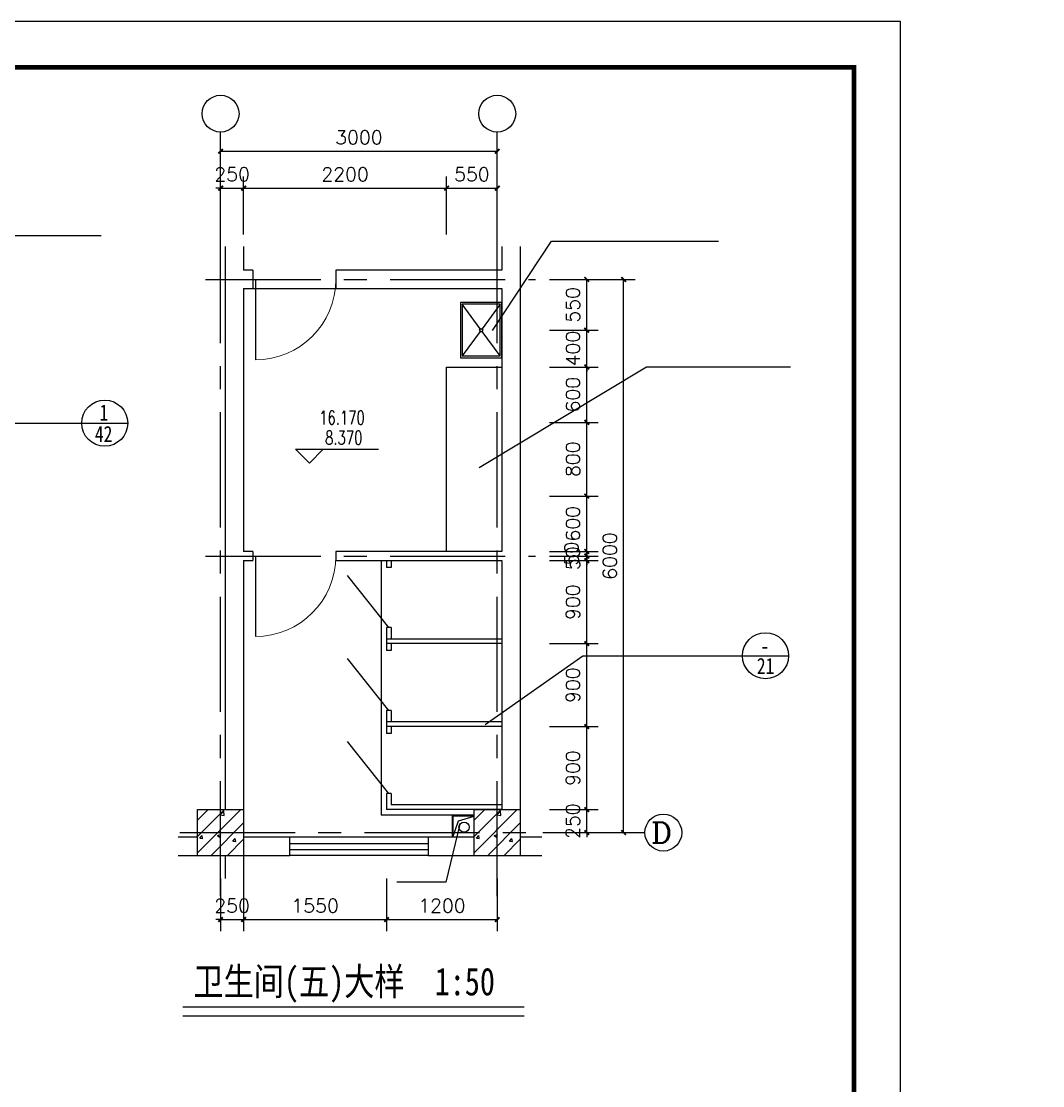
# Model space of a CAD drawing. Extents: x -4968480 to 5598971, y -5343220 to -29066.
# Drawn here: x 331833 to 342909, y -58011 to -46466 of the extents above; entities that cross this region are included whole.
import ezdxf
from ezdxf.enums import TextEntityAlignment as Align

# ---------------------------------------------------------------- set-up
doc = ezdxf.new("R2010")
doc.units = 0
doc.header["$LTSCALE"] = 1000
doc.header["$MEASUREMENT"] = 0
doc.linetypes.add('CENTER', pattern=[2, 1.25, -0.25, 0.25, -0.25])
doc.layers.get('0').update_dxf_attribs({"linetype": 'CONTINUOUS'})
for name, color, linetype in [('AXIS', 3, 'CONTINUOUS'), ('AXIS_TEXT', 7, 'CONTINUOUS'), ('DOTE', 1, 'CENTER'), ('PUB_DIM', 3, 'CONTINUOUS'), ('PUB_TEXT', 7, 'CONTINUOUS'), ('WALL', 2, 'CONTINUOUS')]:
    doc.layers.add(name, color=color, linetype=linetype)
doc.styles.add('-宋体', font='', dxfattribs={"width": 0.8})
doc.styles.add('_TCH_AXIS', font='COMPLEX', dxfattribs={"bigfont": 'GBCBIG'})
doc.styles.add('_TCH_DIM', font='SIMPLEX', dxfattribs={"bigfont": 'GBCBIG'})
doc.styles.get('-宋体').set_extended_font_data('SimSun')

# ---------------------------------------------------------------- blocks, each defined once
blk = doc.blocks.new('_ArchTick')
at = {"color": 0, "linetype": 'ByBlock', "const_width": 0.4}
blk.add_lwpolyline([(-0.5, -0.5), (0.5, 0.5)], dxfattribs=at)

msp = doc.modelspace()

# ---------------------------------------------------------------- linework, layer by layer
for p, q in [((330916.8, -48791.3, -24317.3), (332699.4, -48791.3, -24317.3)), ((336941.1, -49821.1, 150767.6), (337581.4, -48852.7, 150767.6)), ((337581.4, -48852.7, 150767.6), (339393.8, -48852.7, 150767.6)), ((334371, -49266.2, 90681.8), (334371, -50139.2, 90681.8)), ((334343.9, -49366.2, 32320.1), (335243.9, -49366.2, 32320.1)), ((336808.8, -49802.2, 150767.6), (336614, -49536, 150767.6)), ((337024, -49536, 150767.6), (336829.1, -49802.2, 150767.6)), ((336808.8, -49829.8, 150767.6), (336614, -50096, 150767.6)), ((337024, -50096, 150767.6), (336829.1, -49829.8, 150767.6)), ((336444, -50216.1, 92405.9), (337044, -50216.1, 92405.9)), ((336444, -52216.1, 92405.9), (336444, -50216.1, 92405.9)), ((336798.1, -51306.8, 150767.6), (338611.3, -50212.7, 150767.6)), ((338611.3, -50212.7, 150767.6), (340175.6, -50212.7, 150767.6)), ((331280.2, -50824.7, -24317.3), (332987.6, -50824.7, -24317.3)), ((334371, -52266, 150767.6), (334371, -53139, 150767.6)), ((335734, -52316.2, 150767.6), (335734, -55076.1, 150767.6)), ((335794, -52316.2, 150767.6), (335794, -52390.8, 150767.6)), ((335844, -52390.8, 150767.6), (335794, -52390.8, 150767.6)), ((335844, -52316.2, 150767.6), (335844, -52390.8, 150767.6)), ((335819, -53040.8, 150767.6), (335371.9, -52478.8, 150767.6)), ((335844, -53040.8, 150767.6), (335794, -53040.8, 150767.6)), ((335794, -53040.8, 150767.6), (335794, -53290.8, 150767.6)), ((335844, -53040.8, 150767.6), (335844, -53166.3, 150767.6)), ((337044, -53166.3, 150767.6), (335794, -53166.3, 150767.6)), ((337044, -53216.3, 150767.6), (335794, -53216.3, 150767.6)), ((335844, -53216.3, 150767.6), (335844, -53290.8, 150767.6)), ((335844, -53290.8, 150767.6), (335794, -53290.8, 150767.6)), ((335819, -53940.8, 150767.6), (335371.9, -53378.8, 150767.6)), ((336861.7, -54093.3, 150767.6), (337923, -53347.7, 150767.6)), ((337923, -53347.7, 150767.6), (340152.9, -53347.7, 150767.6)), ((335794, -53940.8, 150767.6), (335794, -54190.9, 150767.6)), ((335844, -53940.8, 150767.6), (335794, -53940.8, 150767.6)), ((335844, -53940.8, 150767.6), (335844, -54066.3, 150767.6)), ((337044, -54066.3, 150767.6), (335794, -54066.3, 150767.6)), ((337044, -54116.3, 150767.6), (335794, -54116.3, 150767.6)), ((335844, -54116.3, 150767.6), (335844, -54190.9, 150767.6)), ((335844, -54190.9, 150767.6), (335794, -54190.9, 150767.6)), ((335819, -54840.9, 150767.6), (335371.9, -54278.8, 150767.6)), ((335794, -54840.9, 150767.6), (335794, -55016.3, 150767.6)), ((335844, -54840.9, 150767.6), (335794, -54840.9, 150767.6)), ((335844, -54840.9, 150767.6), (335844, -54966.3, 150767.6)), ((337044, -55016.3, 150767.6), (335794, -55016.3, 150767.6)), ((337044, -54966.3, 150767.6), (335844, -54966.3, 150767.6)), ((336744, -55076.1, 92405.9), (335734, -55076.1, 150767.6)), ((336587.8, -55176.1, 92405.9), (336438, -55805.3, 92405.9)), ((336744, -55076.1, 92405.9), (336504, -55076.1, 92405.9)), ((336504, -55076.1, 92405.9), (336504, -55316.1, 92405.9)), ((336744, -55086.1, 92405.9), (336514, -55086.1, 92405.9)), ((336514, -55086.1, 92405.9), (336514, -55316.1, 92405.9)), ((336514, -55316.1, 92405.9), (336573.8, -55138.4, 92405.9)), ((336573.8, -55138.4, 92405.9), (336744, -55086.1, 92405.9)), ((336244, -55316.1, 92405.9), (334744, -55316.1, 92405.9)), ((334744, -55382.7, 92405.9), (336244, -55382.7, 92405.9)), ((334744, -55449.4, 92405.9), (336244, -55449.4, 92405.9)), ((336244, -55516.1, 92405.9), (334744, -55516.1, 92405.9)), ((336438, -55805.3, 92405.9), (335906, -55805.3, 92405.9)), ((333583.3, -57154.3, -82679), (337285.2, -57154.3, -82679)), ((333583.3, -57254.3, -82679), (337285.2, -57254.3, -82679))]:
    msp.add_line(p, q)
at = {"color": 8}
for p, q in [((333744, -55130.4, 92405.9), (333858.1, -55016.2, 92405.9)), ((333744, -55307.1, 92405.9), (334034.9, -55016.2, 92405.9)), ((333744, -55483.9, 92405.9), (334211.7, -55016.2, 92405.9)), ((333964.2, -55027.3, 92405.9), (333964.2, -55027.3, 92405.9)), ((333988.7, -55073.1, 92405.9), (334027.6, -55032.5, 92405.9)), ((334033.1, -55080.2, 92405.9), (334027.6, -55032.7, 92405.9)), ((334114.8, -55032, 92405.9), (334114.8, -55032, 92405.9)), ((336744, -55130.4, 92405.9), (336858.1, -55016.2, 92405.9)), ((336744, -55307.1, 92405.9), (337034.9, -55016.2, 92405.9)), ((336744, -55483.9, 92405.9), (337211.7, -55016.2, 92405.9)), ((336964.2, -55027.3, 92405.9), (336964.2, -55027.3, 92405.9)), ((336988.7, -55073.1, 92405.9), (337027.6, -55032.5, 92405.9)), ((337033.1, -55080.2, 92405.9), (337027.6, -55032.7, 92405.9)), ((337114.8, -55032, 92405.9), (337114.8, -55032, 92405.9)), ((333799, -55073.5, 92405.9), (333799, -55073.5, 92405.9)), ((333802.3, -55133.3, 92405.9), (333802.3, -55133.3, 92405.9)), ((333888.5, -55516.2, 92405.9), (334244, -55160.7, 92405.9)), ((333988.7, -55073.1, 92405.9), (334033.2, -55080, 92405.9)), ((334059.1, -55098.1, 92405.9), (334059.1, -55098.1, 92405.9)), ((334084.1, -55137.1, 92405.9), (334084.1, -55137.1, 92405.9)), ((336799, -55073.5, 92405.9), (336799, -55073.5, 92405.9)), ((336802.3, -55133.3, 92405.9), (336802.3, -55133.3, 92405.9)), ((336888.5, -55516.2, 92405.9), (337244, -55160.7, 92405.9)), ((336988.7, -55073.1, 92405.9), (337033.2, -55080, 92405.9)), ((337059.1, -55098.1, 92405.9), (337059.1, -55098.1, 92405.9)), ((337084.1, -55137.1, 92405.9), (337084.1, -55137.1, 92405.9)), ((333769.7, -55327.5, 92405.9), (333793.8, -55298.7, 92405.9)), ((333792.5, -55187.1, 92405.9), (333792.5, -55187.1, 92405.9)), ((333799.5, -55330.3, 92405.9), (333793.8, -55299, 92405.9)), ((333796.3, -55299.8, 92405.9), (333796.3, -55299.8, 92405.9)), ((333939, -55193.6, 92405.9), (333939, -55193.6, 92405.9)), ((333961.8, -55298.2, 92405.9), (333996.8, -55284.8, 92405.9)), ((333961.8, -55298.2, 92405.9), (333986.6, -55315, 92405.9)), ((333983.3, -55229.2, 92405.9), (333983.3, -55229.2, 92405.9)), ((333986.6, -55315.3, 92405.9), (333996.7, -55285.1, 92405.9)), ((334053, -55264.6, 92405.9), (334053, -55264.6, 92405.9)), ((334108.4, -55212.7, 92405.9), (334108.4, -55212.7, 92405.9)), ((334205.9, -55204.9, 92405.9), (334205.9, -55204.9, 92405.9)), ((336769.7, -55327.5, 92405.9), (336793.8, -55298.7, 92405.9)), ((336792.5, -55187.1, 92405.9), (336792.5, -55187.1, 92405.9)), ((336799.5, -55330.3, 92405.9), (336793.8, -55299, 92405.9)), ((336796.3, -55299.8, 92405.9), (336796.3, -55299.8, 92405.9)), ((336939, -55193.6, 92405.9), (336939, -55193.6, 92405.9)), ((336961.8, -55298.2, 92405.9), (336996.8, -55284.8, 92405.9)), ((336961.8, -55298.2, 92405.9), (336986.6, -55315, 92405.9)), ((336983.3, -55229.2, 92405.9), (336983.3, -55229.2, 92405.9)), ((336986.6, -55315.3, 92405.9), (336996.7, -55285.1, 92405.9)), ((337053, -55264.6, 92405.9), (337053, -55264.6, 92405.9)), ((337108.4, -55212.7, 92405.9), (337108.4, -55212.7, 92405.9)), ((337205.9, -55204.9, 92405.9), (337205.9, -55204.9, 92405.9)), ((333769.7, -55327.5, 92405.9), (333799.6, -55330.1, 92405.9)), ((333976.9, -55409.9, 92405.9), (333976.9, -55409.9, 92405.9)), ((333983.4, -55362.1, 92405.9), (333983.4, -55362.1, 92405.9)), ((334065.2, -55516.2, 92405.9), (334244, -55337.5, 92405.9)), ((334128.3, -55358.8, 92405.9), (334152.4, -55330.1, 92405.9)), ((334128.3, -55358.8, 92405.9), (334158.2, -55361.5, 92405.9)), ((334158.2, -55361.7, 92405.9), (334152.4, -55330.4, 92405.9)), ((334166.3, -55385, 92405.9), (334166.3, -55385, 92405.9)), ((336769.7, -55327.5, 92405.9), (336799.6, -55330.1, 92405.9)), ((336976.9, -55409.9, 92405.9), (336976.9, -55409.9, 92405.9)), ((336983.4, -55362.1, 92405.9), (336983.4, -55362.1, 92405.9)), ((337065.2, -55516.2, 92405.9), (337244, -55337.5, 92405.9)), ((337128.3, -55358.8, 92405.9), (337152.4, -55330.1, 92405.9)), ((337128.3, -55358.8, 92405.9), (337158.2, -55361.5, 92405.9)), ((337158.2, -55361.7, 92405.9), (337152.4, -55330.4, 92405.9)), ((337166.3, -55385, 92405.9), (337166.3, -55385, 92405.9)), ((333790.2, -55466.2, 92405.9), (333790.2, -55466.2, 92405.9)), ((333841.7, -55449.1, 92405.9), (333841.7, -55449.1, 92405.9)), ((333851.7, -55426.4, 92405.9), (333851.7, -55426.4, 92405.9)), ((334046.9, -55431, 92405.9), (334046.9, -55431, 92405.9)), ((334108.6, -55460.4, 92405.9), (334108.6, -55460.4, 92405.9)), ((334242, -55516.2, 92405.9), (334244, -55514.2, 92405.9)), ((336790.2, -55466.2, 92405.9), (336790.2, -55466.2, 92405.9)), ((336841.7, -55449.1, 92405.9), (336841.7, -55449.1, 92405.9)), ((336851.7, -55426.4, 92405.9), (336851.7, -55426.4, 92405.9)), ((337046.9, -55431, 92405.9), (337046.9, -55431, 92405.9)), ((337108.6, -55460.4, 92405.9), (337108.6, -55460.4, 92405.9)), ((337242, -55516.2, 92405.9), (337244, -55514.2, 92405.9))]:
    msp.add_line(p, q, dxfattribs=at)
for points, elevation in [([(311661.7, -67466.1), (311661.7, -46466.1), (341361.7, -46466.1), (341361.7, -67466.1)], -24317.3), ([(337044, -50116), (337044, -49516), (336594, -49516), (336594, -50116)], 150767.6), ([(337024, -50096), (337024, -49536), (336614, -49536), (336614, -50096)], 150767.6)]:
    msp.add_lwpolyline(points, close=True, dxfattribs=dict(elevation=elevation))
at = {"const_width": 50, "elevation": -24317.3}
msp.add_lwpolyline([(312911.7, -66966.1), (340861.7, -66966.1), (340861.7, -46966.1), (312911.7, -46966.1)], close=True, dxfattribs=at)
for centre, radius in [((336819, -49816, 150767.6), 17.1), ((332737.6, -50824.7, -24317.3), 250), ((339902.9, -53347.7, 150767.6), 250), ((336634, -55206.1, 92405.9), 55)]:
    msp.add_circle(centre, radius)
at = {"lineweight": 13}
for centre in [(334371, -49266.2, 90681.8), (334371, -52266, 150767.6)]:
    msp.add_arc(centre, 873, 270, 0, dxfattribs=at)
at = {"layer": 'AXIS'}
for p, q in [((333994, -48514.3, -24317.3), (333994, -47668.1, -24317.3)), ((336994, -48514.3, -24317.3), (336994, -47668.1, -24317.3)), ((337488.3, -55266.2, -24317.3), (338594.9, -55266.2, -24317.3))]:
    msp.add_line(p, q, dxfattribs=at)
for centre in [(333994, -47468.1, -24317.3), (336994, -47468.1, -24317.3), (338794.9, -55266.2, -24317.3)]:
    msp.add_circle(centre, 200, dxfattribs=at)
at = {"layer": 'DOTE'}
for p, q in [((333994, -55957, -24317.3), (333994, -48666.2, -24317.3)), ((336994, -55957, -24317.3), (336994, -48666.2, -24317.3)), ((333831.4, -49266.2, -21446.6), (337409.6, -49266.2, 34044.3)), ((333831.4, -52266.2, -23017.5), (337409.6, -52266.2, 34044.3)), ((333553.1, -55266.2, -24317.3), (337478.5, -55266.2, 34044.3))]:
    msp.add_line(p, q, dxfattribs=at)
at = {"layer": 'PUB_DIM'}
for p, q in [((333994, -48612.8, -24317.3), (333994, -47750.5, -24317.3)), ((336994, -48612.8, -24317.3), (336994, -47750.5, -24317.3)), ((333994, -47875.5, -24317.3), (336994, -47875.5, -24317.3)), ((333994, -48778.8, -24317.3), (333994, -48150.7, -24317.3)), ((334244, -48778.8, -24317.3), (334244, -48150.7, -24317.3)), ((334244, -48778.8, -24317.3), (334244, -48150.7, -24317.3)), ((336444, -48778.8, -24317.3), (336444, -48150.7, -24317.3)), ((336444, -48778.8, -24317.3), (336444, -48150.7, -24317.3)), ((336994, -48778.8, -24317.3), (336994, -48150.7, -24317.3)), ((333994, -48275.7, -24317.3), (333944, -48275.7, -24317.3)), ((333994, -48275.7, -24317.3), (334244, -48275.7, -24317.3)), ((334244, -48275.7, -24317.3), (334294, -48275.7, -24317.3)), ((334244, -48275.7, -24317.3), (336444, -48275.7, -24317.3)), ((336444, -48275.7, -24317.3), (336994, -48275.7, -24317.3)), ((337559.6, -49266.2, 150767.6), (338089.5, -49266.2, 150767.6)), ((337628.5, -49266.2, 150767.6), (338489.4, -49266.2, 150767.6)), ((337964.5, -49816, 150767.6), (337964.5, -49266.2, 150767.6)), ((338364.4, -55266.2, 150767.6), (338364.4, -49266.2, 150767.6)), ((337559.6, -49816, 150767.6), (338089.5, -49816, 150767.6)), ((337559.6, -49816, 150767.6), (338089.5, -49816, 150767.6)), ((337964.5, -49816, 150767.6), (337964.5, -49766, 150767.6)), ((337964.5, -50216.1, 150767.6), (337964.5, -49816, 150767.6)), ((337559.6, -50216.1, 150767.6), (338089.5, -50216.1, 150767.6)), ((337559.6, -50216.1, 150767.6), (338089.5, -50216.1, 150767.6)), ((337964.5, -50216.1, 150767.6), (337964.5, -50266.1, 150767.6)), ((337964.5, -50816.1, 150767.6), (337964.5, -50216.1, 150767.6)), ((337559.6, -50816.1, 150767.6), (338089.5, -50816.1, 150767.6)), ((337559.6, -50816.1, 150767.6), (338089.5, -50816.1, 150767.6)), ((337964.5, -51616.1, 150767.6), (337964.5, -50816.1, 150767.6)), ((334956.9, -51257.5, 68088.6), (334806.9, -51107.5, 68088.6)), ((334806.9, -51107.5, 68088.6), (335706.9, -51107.5, 68088.6)), ((334956.9, -51257.5, 68088.6), (335106.9, -51107.5, 68088.6)), ((337559.6, -51616.1, 150767.6), (338089.5, -51616.1, 150767.6)), ((337559.6, -51616.1, 150767.6), (338089.5, -51616.1, 150767.6)), ((337964.5, -52216.2, 150767.6), (337964.5, -51616.1, 150767.6)), ((337964.5, -52216.2, 150767.6), (337964.5, -52166.2, 150767.6)), ((337559.6, -52216.2, 150767.6), (338089.5, -52216.2, 150767.6)), ((337559.6, -52216.2, 150767.6), (338089.5, -52216.2, 150767.6)), ((337559.6, -52266.2, 150767.6), (338089.5, -52266.2, 150767.6)), ((337559.6, -52266.2, 150767.6), (338089.5, -52266.2, 150767.6)), ((337964.5, -52216.2, 150767.6), (337964.5, -52266.2, 150767.6)), ((337964.5, -52266.2, 150767.6), (337964.5, -52216.2, 150767.6)), ((337964.5, -52266.2, 150767.6), (337964.5, -52316.2, 150767.6)), ((337964.5, -52316.2, 150767.6), (337964.5, -52266.2, 150767.6)), ((337559.6, -52316.2, 150767.6), (338089.5, -52316.2, 150767.6)), ((337559.6, -52316.2, 150767.6), (338089.5, -52316.2, 150767.6)), ((337964.5, -53216.3, 150767.6), (337964.5, -52316.2, 150767.6)), ((337964.5, -52316.2, 150767.6), (337964.5, -52366.2, 150767.6)), ((337559.6, -53216.3, 150767.6), (338089.5, -53216.3, 150767.6)), ((337559.6, -53216.3, 150767.6), (338089.5, -53216.3, 150767.6)), ((337964.5, -54116.3, 150767.6), (337964.5, -53216.3, 150767.6)), ((337559.6, -54116.3, 150767.6), (338089.5, -54116.3, 150767.6)), ((337559.6, -54116.3, 150767.6), (338089.5, -54116.3, 150767.6)), ((337964.5, -55016.3, 150767.6), (337964.5, -54116.3, 150767.6)), ((337559.6, -55016.3, 267490.8), (338089.5, -55016.3, 267490.8)), ((337559.6, -55016.3, 150767.6), (338089.5, -55016.3, 150767.6)), ((337964.5, -55016.3, 267490.8), (337964.5, -54966.3, 267490.8)), ((337964.5, -55266.2, 267490.8), (337964.5, -55016.3, 267490.8)), ((337559.6, -55266.2, 267490.8), (338089.5, -55266.2, 267490.8)), ((337628.5, -55266.2, 150767.6), (338489.4, -55266.2, 150767.6)), ((337964.5, -55266.2, 267490.8), (337964.5, -55316.2, 267490.8)), ((333994, -55765.2, -24317.3), (333994, -56334.1, -24317.3)), ((334244, -55765.2, -24317.3), (334244, -56334.1, -24317.3)), ((334244, -55765.2, -24317.3), (334244, -56334.1, -24317.3)), ((335794, -55765.2, -24317.3), (335794, -56334.1, -24317.3)), ((335794, -55765.2, -24317.3), (335794, -56334.1, -24317.3)), ((336994, -55765.2, -24317.3), (336994, -56334.1, -24317.3)), ((333994, -56209.1, -24317.3), (333944, -56209.1, -24317.3)), ((333994, -56209.1, -24317.3), (334244, -56209.1, -24317.3)), ((334244, -56209.1, -24317.3), (335794, -56209.1, -24317.3)), ((334244, -56209.1, -24317.3), (334294, -56209.1, -24317.3)), ((335794, -56209.1, -24317.3), (336994, -56209.1, -24317.3))]:
    msp.add_line(p, q, dxfattribs=at)
at = {"layer": 'WALL'}
for p, q in [((334044, -48908.3, 92405.9), (334044, -49266.2, 92405.9)), ((334244, -48908.3, 92405.9), (334244, -49166.2, 92405.9)), ((337044, -48908.3, 92405.9), (337044, -49166.2, 92405.9)), ((337244, -48908.3, 92405.9), (337244, -49266.2, 92405.9)), ((334343.9, -49166.2, 92405.9), (334244, -49166.2, 92405.9)), ((334343.9, -49166.2, 32320.1), (334343.9, -49366.2, 32320.1)), ((337044, -49166.2, 92405.9), (335243.9, -49166.2, 92405.9)), ((335243.9, -49166.2, 32320.1), (335243.9, -49366.2, 32320.1)), ((334044, -49266.2, 92405.9), (334044, -52266.2, 92405.9)), ((337244, -49266.2, 92405.9), (337244, -52266.2, 92405.9)), ((334244, -49366.2, 92405.9), (334343.9, -49366.2, 92405.9)), ((334244, -49366.2, 92405.9), (334244, -52216.2, 92405.9)), ((335243.9, -49366.2, 92405.9), (337044, -49366.2, 92405.9)), ((337044, -49366.2, 92405.9), (337044, -52216.2, 92405.9)), ((334044, -52216.2, 92405.9), (334044, -52316.2, 92405.9)), ((334044, -52266.2, 92405.9), (334044, -55016.2, 92405.9)), ((334344, -52216.2, 92405.9), (334244, -52216.2, 92405.9)), ((334344, -52216.2, 92405.9), (334344, -52316.2, 92405.9)), ((336044, -52216.2, 92405.9), (335244, -52216.2, 92405.9)), ((337044, -52216.2, 92405.9), (335244, -52216.2, 92405.9)), ((335244, -52216.2, 92405.9), (335244, -52316.2, 92405.9)), ((337244, -52266.2, 92405.9), (337244, -55016.2, 92405.9)), ((334244, -52316.2, 92405.9), (334344, -52316.2, 92405.9)), ((334244, -52316.2, 92405.9), (334244, -55016.2, 92405.9)), ((335244, -52316.2, 92405.9), (337044, -52316.2, 92405.9)), ((335244, -52316.2, 92405.9), (336044, -52316.2, 92405.9)), ((337044, -52316.2, 92405.9), (337044, -55016.2, 92405.9)), ((333744, -55016.2, 92405.9), (334244, -55016.2, 92405.9)), ((333744, -55516.2, 92405.9), (333744, -55016.2, 92405.9)), ((334244, -55016.2, 92405.9), (334244, -55516.2, 92405.9)), ((336744, -55016.2, 92405.9), (337244, -55016.2, 92405.9)), ((336744, -55516.2, 92405.9), (336744, -55016.2, 92405.9)), ((337244, -55016.2, 92405.9), (337244, -55516.2, 92405.9)), ((333744, -55316.2, 92405.9), (333534.9, -55316.2, 92405.9)), ((334744, -55316.1, 92405.9), (334244, -55316.1, 92405.9)), ((334744, -55516.1, 92405.9), (334744, -55316.1, 92405.9)), ((336744, -55316.1, 92405.9), (336244, -55316.1, 92405.9)), ((336244, -55316.1, 92405.9), (336244, -55516.1, 92405.9)), ((337478.8, -55316.1, 92405.9), (337244, -55316.1, 92405.9)), ((333744, -55516.2, 92405.9), (333534.9, -55516.2, 92405.9)), ((334244, -55516.2, 92405.9), (333744, -55516.2, 92405.9)), ((334044, -55516.2, 92405.9), (334044, -55762.2, 92405.9)), ((334244, -55516.1, 92405.9), (334744, -55516.1, 92405.9)), ((334244, -55516.2, 92405.9), (334244, -55762.2, 92405.9)), ((336244, -55516.1, 92405.9), (336744, -55516.1, 92405.9)), ((337244, -55516.2, 92405.9), (336744, -55516.2, 92405.9)), ((337244, -55516.1, 92405.9), (337478.8, -55516.1, 92405.9))]:
    msp.add_line(p, q, dxfattribs=at)

# ---------------------------------------------------------------- block references
at = {"layer": 'PUB_DIM', "xscale": 50, "yscale": 50, "zscale": 50}
for p, rotation in [((333994, -47875.5, -24317.3), 180), ((334244, -48275.7, -24317.3), 180), ((334244, -48275.7, -24317.3), 180), ((336444, -48275.7, -24317.3), 180), ((337964.5, -49266.2, 150767.6), 90), ((338364.4, -49266.2, 150767.6), 90), ((337964.5, -49816, 150767.6), 270), ((337964.5, -49816, 150767.6), 270), ((337964.5, -50216.1, 150767.6), 90), ((337964.5, -50216.1, 150767.6), 90), ((337964.5, -50816.1, 150767.6), 270), ((337964.5, -50816.1, 150767.6), 90), ((337964.5, -51616.1, 150767.6), 270), ((337964.5, -51616.1, 150767.6), 90), ((337964.5, -52216.2, 150767.6), 270), ((337964.5, -52216.2, 150767.6), 270), ((337964.5, -52266.2, 150767.6), 90), ((337964.5, -52266.2, 150767.6), 270), ((337964.5, -52316.2, 150767.6), 90), ((337964.5, -52316.2, 150767.6), 90), ((337964.5, -53216.3, 150767.6), 90), ((337964.5, -53216.3, 150767.6), 270), ((337964.5, -54116.3, 150767.6), 90), ((337964.5, -54116.3, 150767.6), 270), ((337964.5, -55016.3, 267490.8), 270), ((337964.5, -55016.3, 150767.6), 270), ((337964.5, -55266.2, 267490.8), 90), ((338364.4, -55266.2, 150767.6), 270), ((334244, -56209.1, -24317.3), 180), ((334244, -56209.1, -24317.3), 180), ((335794, -56209.1, -24317.3), 180)]:
    msp.add_blockref('_ArchTick', p, dxfattribs=dict(at, rotation=rotation))
for p in [(336994, -47875.5, -24317.3), (333994, -48275.7, -24317.3), (336444, -48275.7, -24317.3), (336994, -48275.7, -24317.3), (333994, -56209.1, -24317.3), (335794, -56209.1, -24317.3), (336994, -56209.1, -24317.3)]:
    msp.add_blockref('_ArchTick', p, dxfattribs=at)

# ---------------------------------------------------------------- texts
at = {"style": '-宋体', "width": 0.8}
for s, height, p in [('1', 175, (332681.4, -50796.7, -24317.3)), ('42', 175, (332630.5, -51030.3, -24317.3)), ('-', 175, (339849.1, -53327.9, 150767.6)), ('21', 175, (339808.8, -53545.7, 150767.6)), ('卫生间(五)大样  1:50', 300, (333698.6, -57031.1, -82679))]:
    msp.add_text(s, height=height, dxfattribs=at).set_placement(p)
at = {"layer": 'AXIS_TEXT', "style": '_TCH_AXIS', "width": 1.235294}
msp.add_text('D', height=226.3, dxfattribs=at).set_placement((338661.1, -55379.4, -24317.3), (338887.3, -55379.4, -24317.3), align=Align.FIT)
at = {"layer": 'PUB_DIM', "color": 7, "char_height": 150, "attachment_point": 5, "style": '_TCH_DIM'}
for s, insert in [('\\A1;3000', (335494, -47725.5, -24317.3)), ('\\A1;250', (334119, -48125.7, -24317.3)), ('\\A1;2200', (335344, -48125.7, -24317.3)), ('\\A1;550', (336719, -48125.7, -24317.3)), ('\\A1;250', (334119, -56059.1, -24317.3)), ('\\A1;1550', (335019, -56059.1, -24317.3)), ('\\A1;1200', (336394, -56059.1, -24317.3))]:
    msp.add_mtext(s, dxfattribs=dict(at, insert=insert))
at = {"layer": 'PUB_DIM', "color": 7, "char_height": 150, "attachment_point": 5, "rotation": 90, "style": '_TCH_DIM'}
for s, insert in [('\\A1;550', (337814.5, -49541.1, 150767.6)), ('\\A1;400', (337814.5, -50016, 150767.6)), ('\\A1;600', (337814.5, -50516.1, 150767.6)), ('\\A1;800', (337814.5, -51216.1, 150767.6)), ('\\A1;600', (337814.5, -51916.2, 150767.6)), ('\\A1;6000', (338214.4, -52266.2, 150767.6)), ('\\A1;50', (337799.8, -52241.2, 150767.6)), ('\\A1;50', (337814.5, -52291.2, 150767.6)), ('\\A1;900', (337814.5, -52766.2, 150767.6)), ('\\A1;900', (337814.5, -53666.3, 150767.6)), ('\\A1;900', (337814.5, -54566.3, 150767.6)), ('\\A1;250', (337814.5, -55141.3, 267490.8))]:
    msp.add_mtext(s, dxfattribs=dict(at, insert=insert))
at = {"layer": 'PUB_TEXT', "style": '_TCH_DIM', "width": 0.705882}
for s, p in [('16.170', (335062.7, -50840.7, 68088.6)), ('8.370', (335126.9, -51057.5, 68088.6))]:
    msp.add_text(s, height=148.75, dxfattribs=at).set_placement(p)

doc.saveas('drawing.dxf')
